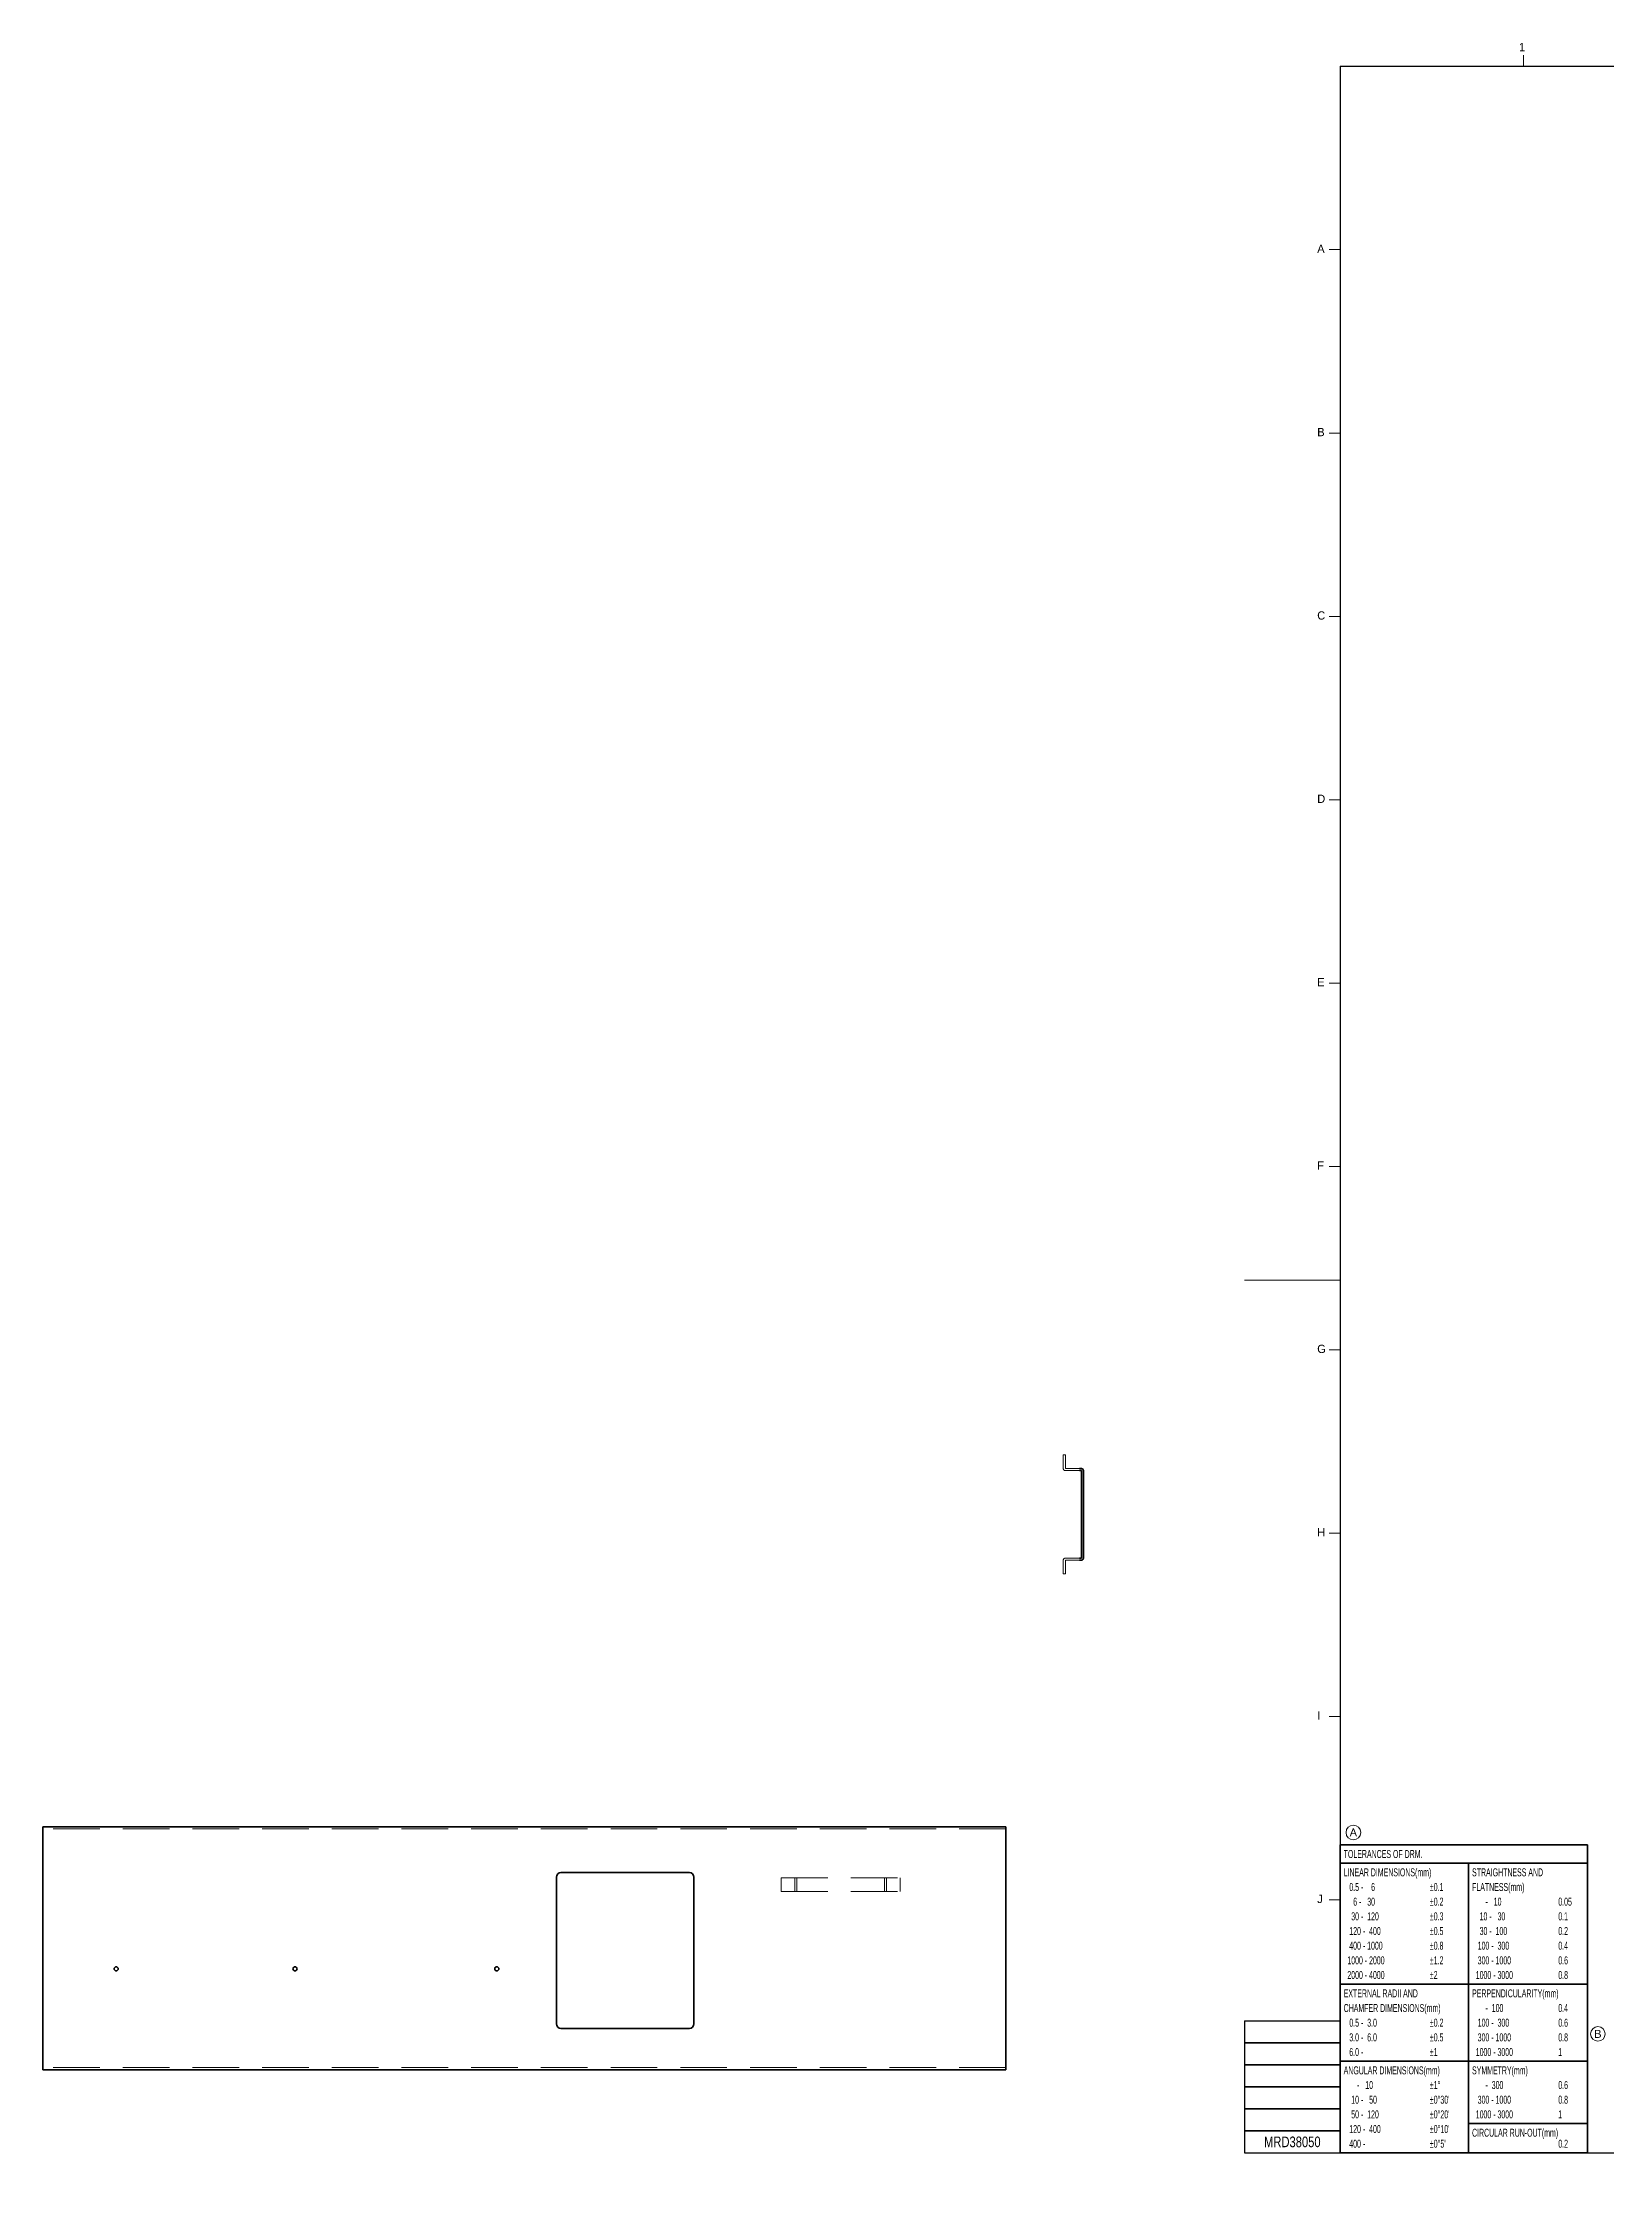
# Model space of a CAD drawing. Header units: millimetres. Extents: x -318 to 832, y 7 to 590.
# Drawn here: x -318 to 108, y 7 to 590 of the extents above; entities that cross this region are included whole.
import ezdxf
from ezdxf.enums import TextEntityAlignment as Align

# ---------------------------------------------------------------- set-up
doc = ezdxf.new("R2010")
doc.units = ezdxf.units.MM
doc.linetypes.add('DASHED', pattern=[19, 12.7, -6.3])
for name, color, linetype in [('GR1_02', 7, 'Continuous'), ('図面枠B6M', 7, 'Continuous'), ('表題、部品表_Layer1', 7, 'Continuous')]:
    doc.layers.add(name, color=color, linetype=linetype)
doc.styles.add('HG丸ｺﾞｼｯｸM-PRO', font='')
doc.styles.get('HG丸ｺﾞｼｯｸM-PRO').set_extended_font_data('HG丸ｺﾞｼｯｸM-PRO')

# ---------------------------------------------------------------- blocks, each defined once
blk = doc.blocks.new('BLKF023')
at = {"layer": '図面枠B6M', "color": 2, "linetype": 'Continuous', "lineweight": 25}
for p, q in [((35.5, 584), (35.5, 15)), ((35.5, 584), (831.5, 584)), ((831.5, 584), (831.5, 15)), ((9.5, 51), (9.5, 15)), ((9.5, 51), (35.5, 51)), ((9.5, 15), (831.5, 15))]:
    blk.add_line(p, q, dxfattribs=at)
at = {"layer": '図面枠B6M', "color": 4, "linetype": 'Continuous', "lineweight": 13}
for p, q in [((85.5, 587), (85.5, 584)), ((135.5, 587), (135.5, 584)), ((185.5, 587), (185.5, 584)), ((235.5, 587), (235.5, 584)), ((285.5, 587), (285.5, 584)), ((335.5, 587), (335.5, 584)), ((385.5, 587), (385.5, 584)), ((435.5, 587), (435.5, 584)), ((485.5, 587), (485.5, 584)), ((535.5, 587), (535.5, 584)), ((585.5, 587), (585.5, 584)), ((635.5, 587), (635.5, 584)), ((685.5, 587), (685.5, 584)), ((735.5, 587), (735.5, 584)), ((785.5, 587), (785.5, 584)), ((829.5, 567), (831.5, 567)), ((829.5, 560), (831.5, 560)), ((829.5, 553), (831.5, 553)), ((829.5, 546), (831.5, 546)), ((829.5, 539), (831.5, 539)), ((32.5, 534), (35.5, 534)), ((829.5, 532), (831.5, 532)), ((829.5, 525), (831.5, 525)), ((829.5, 518), (831.5, 518)), ((829.5, 511), (831.5, 511)), ((829.5, 504), (831.5, 504)), ((829.5, 497), (831.5, 497)), ((829.5, 490), (831.5, 490)), ((32.5, 484), (35.5, 484)), ((829.5, 483), (831.5, 483)), ((829.5, 476), (831.5, 476)), ((829.5, 469), (831.5, 469)), ((829.5, 462), (831.5, 462)), ((829.5, 455), (831.5, 455)), ((829.5, 448), (831.5, 448)), ((829.5, 441), (831.5, 441)), ((32.5, 434), (35.5, 434)), ((829.5, 434), (831.5, 434)), ((829.5, 427), (831.5, 427)), ((829.5, 420), (831.5, 420)), ((829.5, 413), (831.5, 413)), ((829.5, 406), (831.5, 406)), ((829.5, 399), (831.5, 399)), ((829.5, 392), (831.5, 392)), ((32.5, 384), (35.5, 384)), ((829.5, 385), (831.5, 385)), ((829.5, 378), (831.5, 378)), ((829.5, 371), (831.5, 371)), ((829.5, 364), (831.5, 364)), ((829.5, 357), (831.5, 357)), ((829.5, 350), (831.5, 350)), ((829.5, 343), (831.5, 343)), ((32.5, 334), (35.5, 334)), ((829.5, 336), (831.5, 336)), ((829.5, 329), (831.5, 329)), ((829.5, 322), (831.5, 322)), ((829.5, 315), (831.5, 315)), ((829.5, 308), (831.5, 308)), ((829.5, 301), (831.5, 301)), ((829.5, 294), (831.5, 294)), ((829.5, 287), (831.5, 287)), ((32.5, 284), (35.5, 284)), ((829.5, 280), (831.5, 280)), ((829.5, 273), (831.5, 273)), ((829.5, 266), (831.5, 266)), ((829.5, 259), (831.5, 259)), ((9.5, 253), (35.5, 253)), ((829.5, 252), (831.5, 252)), ((829.5, 245), (831.5, 245)), ((32.5, 234), (35.5, 234)), ((829.5, 238), (831.5, 238)), ((829.5, 231), (831.5, 231)), ((829.5, 224), (831.5, 224)), ((829.5, 217), (831.5, 217)), ((829.5, 210), (831.5, 210)), ((829.5, 203), (831.5, 203)), ((829.5, 196), (831.5, 196)), ((829.5, 189), (831.5, 189)), ((32.5, 184), (35.5, 184)), ((829.5, 182), (831.5, 182)), ((829.5, 175), (831.5, 175)), ((829.5, 168), (831.5, 168)), ((829.5, 161), (831.5, 161)), ((829.5, 154), (831.5, 154)), ((829.5, 147), (831.5, 147)), ((829.5, 140), (831.5, 140)), ((32.5, 134), (35.5, 134)), ((829.5, 133), (831.5, 133)), ((829.5, 126), (831.5, 126)), ((32.5, 84), (35.5, 84)), ((590.5, 7), (590.5, 15))]:
    blk.add_line(p, q, dxfattribs=at)
at = {"layer": '図面枠B6M', "color": 3, "linetype": 'Continuous', "lineweight": 35}
for p, q in [((831.5, 118.5), (829.5, 118.5)), ((831.5, 113.5), (829.5, 113.5)), ((831.5, 108.5), (829.5, 108.5)), ((831.5, 103.5), (829.5, 103.5)), ((831.5, 98.5), (829.5, 98.5)), ((831.5, 93.5), (829.5, 93.5)), ((831.5, 88.5), (829.5, 88.5)), ((695.5, 83.5), (831.5, 83.5)), ((695.5, 83.5), (695.5, 15)), ((708.5, 83.5), (708.5, 61)), ((728.5, 61), (728.5, 83.5)), ((811.5, 83.5), (811.5, 61)), ((821.5, 83.5), (821.5, 61)), ((695.5, 78.5), (831.5, 78.5)), ((695.5, 71), (831.5, 71)), ((695.5, 66), (831.5, 66)), ((695.5, 61), (831.5, 61)), ((727.5, 61), (727.5, 30)), ((759.5, 61), (759.5, 15)), ((765.34, 57.4), (765.73, 58.5)), ((765.73, 58.5), (768.14, 58.5)), ((769.64, 50), (768.14, 58.5)), ((769.68, 58.5), (769.32, 57.51)), ((769.68, 58.5), (772.14, 58.5)), ((773.64, 50), (772.14, 58.5)), ((711.73, 56.5), (711.73, 51)), ((762.64, 50), (764.66, 55.55)), ((762.66, 50), (765.19, 52.53)), ((762.71, 50.19), (765.17, 52.65)), ((762.79, 50.41), (765.15, 52.77)), ((762.87, 50.64), (765.13, 52.89)), ((762.95, 50.86), (765.11, 53.01)), ((763.04, 51.08), (765.09, 53.13)), ((763.12, 51.3), (765.07, 53.25)), ((763.2, 51.53), (765.05, 53.37)), ((763.28, 51.75), (765.02, 53.49)), ((763.36, 51.97), (765, 53.61)), ((763.44, 52.19), (764.98, 53.73)), ((763.52, 52.42), (764.96, 53.86)), ((763.6, 52.64), (764.94, 53.98)), ((763.68, 52.86), (764.92, 54.1)), ((763.76, 53.08), (764.9, 54.22)), ((763.84, 53.31), (764.88, 54.34)), ((763.93, 53.53), (764.85, 54.46)), ((764.01, 53.75), (764.83, 54.58)), ((764.09, 53.97), (764.81, 54.7)), ((764.17, 54.19), (764.79, 54.82)), ((764.25, 54.42), (764.77, 54.94)), ((764.33, 54.64), (764.75, 55.06)), ((764.41, 54.86), (764.73, 55.18)), ((764.49, 55.08), (764.71, 55.3)), ((764.57, 55.31), (764.68, 55.42)), ((764.65, 55.53), (764.66, 55.54)), ((765.64, 50), (764.66, 55.55)), ((766.64, 50), (765.34, 57.4)), ((770.64, 50), (769.32, 57.51)), ((695.5, 51), (759.5, 51)), ((759.5, 47), (831.5, 47)), ((762.64, 50), (765.64, 50)), ((762.8, 50), (765.21, 52.41)), ((762.94, 50), (765.24, 52.29)), ((763.08, 50), (765.26, 52.17)), ((763.22, 50), (765.28, 52.05)), ((763.36, 50), (765.3, 51.93)), ((763.51, 50), (765.32, 51.81)), ((763.65, 50), (765.34, 51.69)), ((763.79, 50), (765.36, 51.57)), ((763.93, 50), (765.38, 51.45)), ((764.07, 50), (765.41, 51.33)), ((764.21, 50), (765.43, 51.21)), ((764.35, 50), (765.45, 51.09)), ((764.5, 50), (765.47, 50.97)), ((764.64, 50), (765.49, 50.85)), ((764.78, 50), (765.51, 50.73)), ((764.92, 50), (765.53, 50.61)), ((765.06, 50), (765.55, 50.49)), ((765.2, 50), (765.58, 50.37)), ((765.34, 50), (765.6, 50.25)), ((765.49, 50), (765.62, 50.13)), ((765.63, 50), (765.64, 50.01)), ((766.64, 50), (769.64, 50)), ((770.64, 50), (773.64, 50)), ((9.5, 45), (35.5, 45)), ((695.5, 41), (759.5, 41)), ((9.5, 39), (35.5, 39)), ((727.5, 35.5), (759.5, 35.5)), ((759.5, 38), (831.5, 38)), ((9.5, 33), (35.5, 33)), ((695.5, 30), (831.5, 30)), ((9.5, 27), (35.5, 27)), ((9.5, 21), (35.5, 21))]:
    blk.add_line(p, q, dxfattribs=at)
at = {"layer": '図面枠B6M', "color": 4, "linetype": 'Continuous', "lineweight": 13, "style": 'HG丸ｺﾞｼｯｸM-PRO'}
for s, height, width, p in [('1', 2.25, 1.003994, (84.29, 587.45)), ('2', 2.25, 1.003994, (134.3, 587.45)), ('3', 2.25, 1.003994, (184.29, 587.45)), ('4', 2.25, 1.003994, (234.29, 587.45)), ('5', 2.25, 1.003994, (284.29, 587.45)), ('6', 2.25, 1.003994, (334.29, 587.45)), ('7', 2.25, 1.003994, (384.29, 587.45)), ('8', 2.25, 1.003994, (434.29, 587.45)), ('9', 2.25, 1.003994, (484.29, 587.45)), ('10', 2.255, 1.003994, (532.9, 587.45)), ('11', 2.255, 1.003994, (582.9, 587.45)), ('12', 2.255, 1.003994, (632.9, 587.45)), ('13', 2.255, 1.003994, (682.9, 587.45)), ('14', 2.255, 1.003994, (732.9, 587.45)), ('15', 2.255, 1.003994, (782.9, 587.45)), ('A', 2.25, 1.002405, (29.29, 532.45)), ('B', 2.25, 1.004704, (29.29, 482.45)), ('C', 2.25, 1.001214, (29.29, 432.45)), ('D', 2.25, 1.002334, (29.29, 382.45)), ('E', 2.25, 1.001589, (29.29, 332.45)), ('F', 2.25, 0.998986, (29.29, 282.45)), ('G', 2.25, 1.003714, (29.29, 232.45)), ('H', 2.25, 1.00207, (29.29, 182.45)), ('I', 2.25, 1.00207, (29.29, 132.45)), ('J', 2.25, 1.005117, (29.29, 82.45))]:
    blk.add_text(s, height=height, dxfattribs=dict(at, width=width)).set_placement(p, align=Align.BOTTOM_LEFT)
for s, height, width, p in [('記号SYM.', 2.182, 0.69227, (702.53, 63.49)), ('日付 DATE', 2.182, 0.692507, (718.37, 63.58)), ('変更  REVISIONS', 2.5455, 0.887352, (773.35, 63.72)), ('変更者', 2.545, 0.887717, (816.5, 63.5)), ('承認者', 2.545, 0.887717, (826.5, 63.5)), ('承認 APPROVED', 2.1818, 0.863151, (709.71, 58.54)), ('調査 CHECKED', 2.182, 0.863174, (740.84, 58.67)), ('設計 DESIGNED', 2.1818, 0.862613, (710.11, 48.51)), ('製図 DRAWN', 2.182, 0.863099, (738.2, 48.65)), ('名称 TITLE', 2.182, 0.862489, (770.47, 44.87)), ('尺度 SCALE', 2.182, 0.862581, (706.28, 38.49)), ('日付 DATE', 1.818, 0.618255, (734.38, 38.09)), ('質量 WEIGHT', 1.818, 0.618812, (735.96, 32.55)), ('製番 PRD.NO.', 2.182, 0.863299, (708.79, 27.41)), ('図番 DRG.NO.', 2.182, 0.863083, (773.12, 27.42))]:
    blk.add_text(s, height=height, dxfattribs=dict(at, width=width)).set_placement(p, align=Align.MIDDLE_CENTER)
at = {"layer": '図面枠B6M', "color": 2, "linetype": 'Continuous', "lineweight": 25, "style": 'HG丸ｺﾞｼｯｸM-PRO', "width": 1.206081}
blk.add_text('森尾電機株式会社', height=4, dxfattribs=at).set_placement((803.22, 56.43), align=Align.MIDDLE_CENTER)
at = {"layer": '図面枠B6M', "color": 3, "linetype": 'Continuous', "lineweight": 35, "style": 'HG丸ｺﾞｼｯｸM-PRO', "width": 0.652197}
blk.add_text('MORIO DENKI CO., LTD.', height=2.9091, dxfattribs=at).set_placement((803.88, 50.36), align=Align.MIDDLE_CENTER)
blk = doc.blocks.new('BLKF210')
at = {"layer": '図面枠B6M', "color": 3, "linetype": 'Continuous', "lineweight": 35}
for p, q in [((35.5, 99), (103, 99)), ((35.5, 99), (35.5, 15)), ((35.5, 94), (103, 94)), ((70.5, 15), (70.5, 94)), ((103, 15), (103, 99)), ((35.5, 61), (70.5, 61)), ((70.5, 61), (103, 61)), ((35.5, 40), (70.5, 40)), ((70.5, 40), (103, 40)), ((70.5, 23), (103, 23)), ((35.5, 15), (103, 15))]:
    blk.add_line(p, q, dxfattribs=at)
at = {"layer": '図面枠B6M', "color": 4, "linetype": 'Continuous', "lineweight": 13, "style": 'HG丸ｺﾞｼｯｸM-PRO'}
for s, height, width, p in [('TOLERANCES OF DRM.', 2.1818, 0.522208, (36.5, 96.5)), ('LINEAR DIMENSIONS(mm)', 2.1818, 0.521664, (36.5, 91.5)), (' 0.5 -    6', 2.1818, 0.524049, (37.5, 87.5)), ('±0.1', 2.182, 0.52198, (60, 87.5)), ('STRAIGHTNESS AND', 2.1818, 0.521949, (71.5, 91.5)), ('FLATNESS(mm)', 2.1818, 0.521994, (71.5, 87.5)), ('   6 -   30', 2.1818, 0.52397, (37.5, 83.5)), ('±0.2', 2.182, 0.52198, (60, 83.5)), ('     -   10', 2.1818, 0.524651, (72.5, 83.5)), ('0.05', 2.182, 0.52205, (95, 83.5)), (' 120 -  400', 2.1818, 0.52246, (37.5, 75.5)), ('  30 -  120', 2.1818, 0.522893, (37.5, 79.5)), ('±0.3', 2.182, 0.52198, (60, 79.5)), ('±0.5', 2.182, 0.52198, (60, 75.5)), ('  30 -  100', 2.1818, 0.522893, (72.5, 75.5)), ('  10 -   30', 2.1818, 0.523391, (72.5, 79.5)), ('0.1', 2.182, 0.522424, (95, 79.5)), ('0.2', 2.182, 0.522424, (95, 75.5)), (' 400 - 1000', 2.1818, 0.52208, (37.5, 71.5)), ('±0.8', 2.182, 0.52198, (60, 71.5)), (' 100 -  300', 2.1818, 0.52246, (72.5, 71.5)), ('0.4', 2.182, 0.522424, (95, 71.5)), ('2000 - 4000', 2.1818, 0.521744, (37.5, 63.5)), ('1000 - 2000', 2.1818, 0.521744, (37.5, 67.5)), ('±1.2', 2.182, 0.52198, (60, 67.5)), ('±2', 2.182, 0.521216, (60, 63.5)), ('1000 - 3000', 2.1818, 0.521744, (72.5, 63.5)), (' 300 - 1000', 2.1818, 0.52208, (72.5, 67.5)), ('0.6', 2.182, 0.522424, (95, 67.5)), ('0.8', 2.182, 0.522424, (95, 63.5)), ('EXTERNAL RADII AND', 2.1818, 0.522426, (36.5, 58.5)), ('PERPENDICULARITY(mm)', 2.1818, 0.521822, (71.5, 58.5)), ('CHAMFER DIMENSIONS(mm)', 2.1818, 0.521615, (36.5, 54.5)), ('     -  100', 2.1818, 0.52397, (72.5, 54.5)), ('0.4', 2.182, 0.522424, (95, 54.5)), (' 0.5 -  3.0', 2.1818, 0.523514, (37.5, 50.5)), (' 3.0 -  6.0', 2.1818, 0.523514, (37.5, 46.5)), ('±0.2', 2.182, 0.52198, (60, 50.5)), ('±0.5', 2.182, 0.52198, (60, 46.5)), (' 300 - 1000', 2.1818, 0.52208, (72.5, 46.5)), (' 100 -  300', 2.1818, 0.52246, (72.5, 50.5)), ('0.6', 2.182, 0.522424, (95, 50.5)), ('0.8', 2.182, 0.522424, (95, 46.5)), (' 6.0 -', 2.182, 0.523279, (37.5, 42.5)), ('±1', 2.182, 0.521216, (60, 42.5)), ('1000 - 3000', 2.1818, 0.521744, (72.5, 42.5)), ('1', 2.18, 0.521199, (95, 42.5)), ('ANGULAR DIMENSIONS(mm)', 2.1818, 0.521887, (36.5, 37.5)), ('SYMMETRY(mm)', 2.1818, 0.521222, (71.5, 37.5)), ('  10 -   50', 2.1818, 0.523391, (37.5, 29.5)), ('     -   10', 2.1818, 0.524651, (37.5, 33.5)), ('±1°', 2.182, 0.52122, (60, 33.5)), ("±0°30'", 2.182, 0.521679, (60, 29.5)), (' 300 - 1000', 2.1818, 0.52208, (72.5, 29.5)), ('     -  300', 2.1818, 0.52397, (72.5, 33.5)), ('0.6', 2.182, 0.522424, (95, 33.5)), ('0.8', 2.182, 0.522424, (95, 29.5)), ('  50 -  120', 2.1818, 0.522893, (37.5, 25.5)), ("±0°20'", 2.182, 0.521679, (60, 25.5)), ('1000 - 3000', 2.1818, 0.521744, (72.5, 25.5)), ('1', 2.18, 0.521199, (95, 25.5)), (' 400 -', 2.182, 0.52234, (37.5, 17.5)), (' 120 -  400', 2.1818, 0.52246, (37.5, 21.5)), ("±0°10'", 2.182, 0.521679, (60, 21.5)), ("±0°5'", 2.182, 0.521776, (60, 17.5)), ('CIRCULAR RUN-OUT(mm)', 2.1818, 0.521639, (71.5, 20.5)), ('0.2', 2.182, 0.522424, (95, 17.5))]:
    blk.add_text(s, height=height, dxfattribs=dict(at, width=width)).set_placement(p, align=Align.MIDDLE_LEFT)
blk = doc.blocks.new('BLKF211')
at = {"layer": '表題、部品表_Layer1', "color": 4, "linetype": 'Continuous', "lineweight": 13}
blk.add_circle((39.14, 102.37), 2, dxfattribs=at)
at = {"layer": '表題、部品表_Layer1', "color": 4, "linetype": 'Continuous', "lineweight": 13, "style": 'HG丸ｺﾞｼｯｸM-PRO', "width": 1.042301}
blk.add_text('A', height=2.18, dxfattribs=at).set_placement((39.14, 102.37), align=Align.MIDDLE_CENTER)
blk = doc.blocks.new('BLKF230')
at = {"layer": 'GR1_02', "color": 4, "linetype": 'DASHED', "lineweight": 13}
for p, q in [((-116.86, 90.01), (-84.36, 90.01)), ((-116.86, 86.26), (-116.86, 90.01)), ((-113.11, 86.26), (-113.11, 90.01)), ((-112.54, 90.01), (-112.54, 86.26)), ((-88.69, 90.01), (-88.69, 86.26)), ((-88.11, 86.26), (-88.11, 90.01)), ((-84.36, 86.26), (-84.36, 90.01)), ((-116.86, 86.26), (-84.36, 86.26))]:
    blk.add_line(p, q, dxfattribs=at)
blk = doc.blocks.new('BLKF231')
at = {"layer": 'GR1_02', "color": 3, "linetype": 'Continuous', "lineweight": 35}
for p, q in [((-318.11, 103.93), (-318.11, 37.68)), ((-318.11, 103.93), (-55.61, 103.93)), ((-318.11, 103.93), (-318.11, 103.36)), ((-55.61, 103.93), (-55.61, 37.68)), ((-178.11, 90.18), (-178.11, 50.18)), ((-141.86, 91.43), (-176.86, 91.43)), ((-140.61, 50.18), (-140.61, 90.18)), ((-176.86, 48.93), (-141.86, 48.93)), ((-55.61, 37.68), (-318.11, 37.68))]:
    blk.add_line(p, q, dxfattribs=at)
at = {"layer": 'GR1_02', "color": 4, "linetype": 'DASHED', "lineweight": 13}
for p, q in [((-55.61, 103.36), (-318.11, 103.36)), ((-55.61, 38.26), (-318.11, 38.26))]:
    blk.add_line(p, q, dxfattribs=at)
at = {"layer": 'GR1_02', "color": 3, "linetype": 'Continuous', "lineweight": 35}
for centre in [(-298.11, 65.18), (-249.36, 65.18), (-194.36, 65.18)]:
    blk.add_circle(centre, 0.562, dxfattribs=at)
for centre, start, end in [((-176.86, 90.18), 90, 180), ((-141.86, 90.18), 0, 90), ((-176.86, 50.18), 180, 270), ((-141.86, 50.18), 270, 0)]:
    blk.add_arc(centre, 1.25, start, end, dxfattribs=at)
blk = doc.blocks.new('BLKF232')
at = {"layer": 'GR1_02', "color": 4, "linetype": 'DASHED', "lineweight": 13}
for p, q in [((-39.93, 201.62), (-39.93, 205.37)), ((-39.93, 205.37), (-39.36, 205.37)), ((-39.36, 205.37), (-39.36, 201.62)), ((-39.36, 201.62), (-35.51, 201.62)), ((-35.51, 201.04), (-39.36, 201.04)), ((-39.93, 176.62), (-39.93, 172.87)), ((-35.51, 177.19), (-39.36, 177.19)), ((-39.36, 176.62), (-35.51, 176.62)), ((-39.36, 172.87), (-39.36, 176.62)), ((-39.93, 172.87), (-39.36, 172.87))]:
    blk.add_line(p, q, dxfattribs=at)
at = {"layer": 'GR1_02', "color": 3, "linetype": 'Continuous', "lineweight": 35}
for p, q in [((-35.51, 201.62), (-35.01, 201.62)), ((-35.01, 201.04), (-35.51, 201.04)), ((-35.01, 177.19), (-35.01, 201.04)), ((-34.43, 201.04), (-34.43, 177.19)), ((-35.01, 177.19), (-35.51, 177.19)), ((-35.51, 176.62), (-35.01, 176.62))]:
    blk.add_line(p, q, dxfattribs=at)
at = {"layer": 'GR1_02', "color": 4, "linetype": 'DASHED', "lineweight": 13}
for centre, start, end in [((-39.36, 201.62), 180, 270), ((-39.36, 176.62), 90, 180)]:
    blk.add_arc(centre, 0.575, start, end, dxfattribs=at)
at = {"layer": 'GR1_02', "color": 3, "linetype": 'Continuous', "lineweight": 35}
for centre, start, end in [((-35.01, 201.04), 0, 90), ((-35.01, 177.19), 270, 0)]:
    blk.add_arc(centre, 0.575, start, end, dxfattribs=at)
blk = doc.blocks.new('BLKF236')
at = {"layer": '表題、部品表_Layer1', "color": 4, "linetype": 'Continuous', "lineweight": 13}
blk.add_circle((105.79, 47.45), 2, dxfattribs=at)
at = {"layer": '表題、部品表_Layer1', "color": 4, "linetype": 'Continuous', "lineweight": 13, "style": 'HG丸ｺﾞｼｯｸM-PRO', "width": 1.04272}
blk.add_text('B', height=2.18, dxfattribs=at).set_placement((105.79, 47.45), align=Align.MIDDLE_CENTER)

msp = doc.modelspace()

# ---------------------------------------------------------------- block references
at = {"layer": 'GR1_02', "color": 4, "linetype": 'DASHED', "lineweight": 13}
for name in ['BLKF232', 'BLKF230']:
    msp.add_blockref(name, (0, 0), dxfattribs=at)
at = {"layer": 'GR1_02', "color": 3, "linetype": 'Continuous', "lineweight": 35}
msp.add_blockref('BLKF231', (0, 0), dxfattribs=at)
at = {"layer": '図面枠B6M', "color": 4, "linetype": 'Continuous', "lineweight": 13}
for name in ['BLKF023', 'BLKF210']:
    msp.add_blockref(name, (0, 0), dxfattribs=at)
at = {"layer": '表題、部品表_Layer1', "color": 4, "linetype": 'Continuous', "lineweight": 13}
for name in ['BLKF211', 'BLKF236']:
    msp.add_blockref(name, (0, 0), dxfattribs=at)

# ---------------------------------------------------------------- texts
at = {"layer": '図面枠B6M', "color": 3, "linetype": 'Continuous', "lineweight": 35, "style": 'HG丸ｺﾞｼｯｸM-PRO', "width": 0.783793}
msp.add_text('MRD38050', height=2.909, dxfattribs=at).set_placement((22.5, 18), align=Align.MIDDLE_CENTER)

doc.saveas('drawing.dxf')
